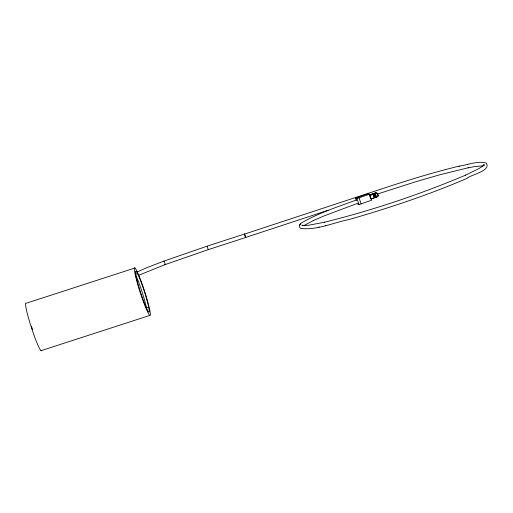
<?xml version="1.0" encoding="UTF-8"?>
<svg xmlns="http://www.w3.org/2000/svg" width="513" height="513" viewBox="0 0 513 513"><rect width="100%" height="100%" fill="white"/><g stroke="black" fill="none" stroke-linecap="round" stroke-linejoin="round"><path stroke-width="0.77" d="M356.362 200.5L355.58 198.204L355.887 198.024L367.507 193.92L369.546 194.19L371.559 200.224L361.088 203.879C360.665 204.43 356.413 204.751 358.215 203.924M244.72 234.127L245.765 237.372M356.657 199.903C338.253 206.688 319.304 212.677 302.221 222.469C300.015 223.469 298.015 226.74 300.65 228.432C316.867 230.401 332.975 222.764 348.705 219.628C388.764 208.118 428.432 194.953 466.747 178.498L467.074 178.351C469.953 174.837 491.64 171.079 486.26 163.051C477.276 160.575 467.843 165.019 458.949 166.193C435.095 171.906 411.638 179.127 388.322 186.726L244.368 234.14L244.618 235.127L245.496 237.506L328.076 210.304M483.83 165.436L484.24 164.615L482.393 166.456L482.739 166.161L478.834 168.642L465.297 175.279L465.624 175.132C419.865 194.459 372.56 210.285 324.351 222.264L324.697 222.18L308.659 225.239L302.741 225.489L303.196 225.515L301.798 225.098L302.619 225.502M300.368 223.963L299.496 225.258M304.158 225.457L313.738 220.378L313.398 220.532L323.658 216.076L357.779 203.27M137.125 271.967L146.923 267.645L163.756 261.168L207.04 246.176L244.592 233.999M139.004 275.148L164.91 264.663L208.201 249.664L245.759 237.487M355.605 198.236L357.92 198.21L369.546 194.19M369.828 194.818L375.356 193.023A1.045 1.026 -82.4 0 1 376.324 193.189A1.045 1.026 -82.4 0 1 377.568 193.581L378.248 195.626A1.052 1.032 -82.4 0 1 377.549 196.71L370.803 199.063L369.616 195.517L376.369 193.157L369.347 195.479M369.354 195.12L375.356 193.023M371.284 198.768L377.549 196.71M373.535 195.338L375.054 194.837M377.324 194.087L415.581 181.801L439.699 174.792L468.388 167.732L468.016 167.815L474.846 166.565L482.983 165.872M134.938 267.998L26.169 303.266A24.996 2.257 72 0 0 31.607 328.173A24.996 2.257 72 0 0 41.54 350.379M136.035 274.102L137.484 273.634M146.538 308.024L148.706 307.319M41.021 350.693L149.796 315.424M458.949 166.193L459.295 166.116M467.266 164.365L467.644 164.282M318.836 227.079L319.214 226.996M325.127 225.701L325.473 225.624M376.1 193.125A1.045 1.026 -82.4 0 1 377.292 193.542L377.568 193.581M377.292 193.542L378.248 195.626M483.983 165.628L483.695 164.756M208.073 249.356C208.483 250.177 206.874 245.406 207.137 246.58M359.074 197.838L361.088 203.879M356.952 198.416L358.965 204.45M163.583 261.399A1.853 0.462 70.4 0 1 164.333 261.803A1.853 0.462 70.4 0 1 165.083 264.054A1.853 0.462 70.4 0 1 164.583 264.426M135.939 275.558A21.527 1.943 72 0 1 146.833 309.621M32.582 329.744A20.244 1.828 72 0 1 31.408 326.14M375.08 192.991A1.045 1.026 -82.4 0 1 376.048 193.157M374.221 194.408A1.129 1.109 -82.4 0 1 375.009 195.78A1.129 1.109 -82.4 0 1 373.656 196.588A1.129 1.109 -82.4 0 0 374.445 194.658M377.978 195.594A1.052 1.032 -82.4 0 1 377.279 196.678M373.72 195.043A1.129 1.109 -82.4 0 1 375.394 194.728A1.129 1.109 -82.4 0 1 375.401 196.453A1.129 1.109 -82.4 0 1 373.727 196.171M137.426 272.134L135.964 269.306A24.996 2.257 72 0 0 140.722 293.943A24.996 2.257 72 0 0 150.162 312.237A24.996 2.257 72 0 0 137.426 272.134M138.112 274.853L136.856 272.416A21.527 1.943 72 0 0 140.953 293.628A21.527 1.943 72 0 0 149.078 309.39A21.527 1.943 72 0 0 138.112 274.853M375.74 196.421A1.129 1.109 -82.4 0 0 375.234 194.542A1.129 1.109 -82.4 0 0 373.887 195.934A1.129 1.109 -82.4 0 0 375.74 196.421"/></g></svg>
